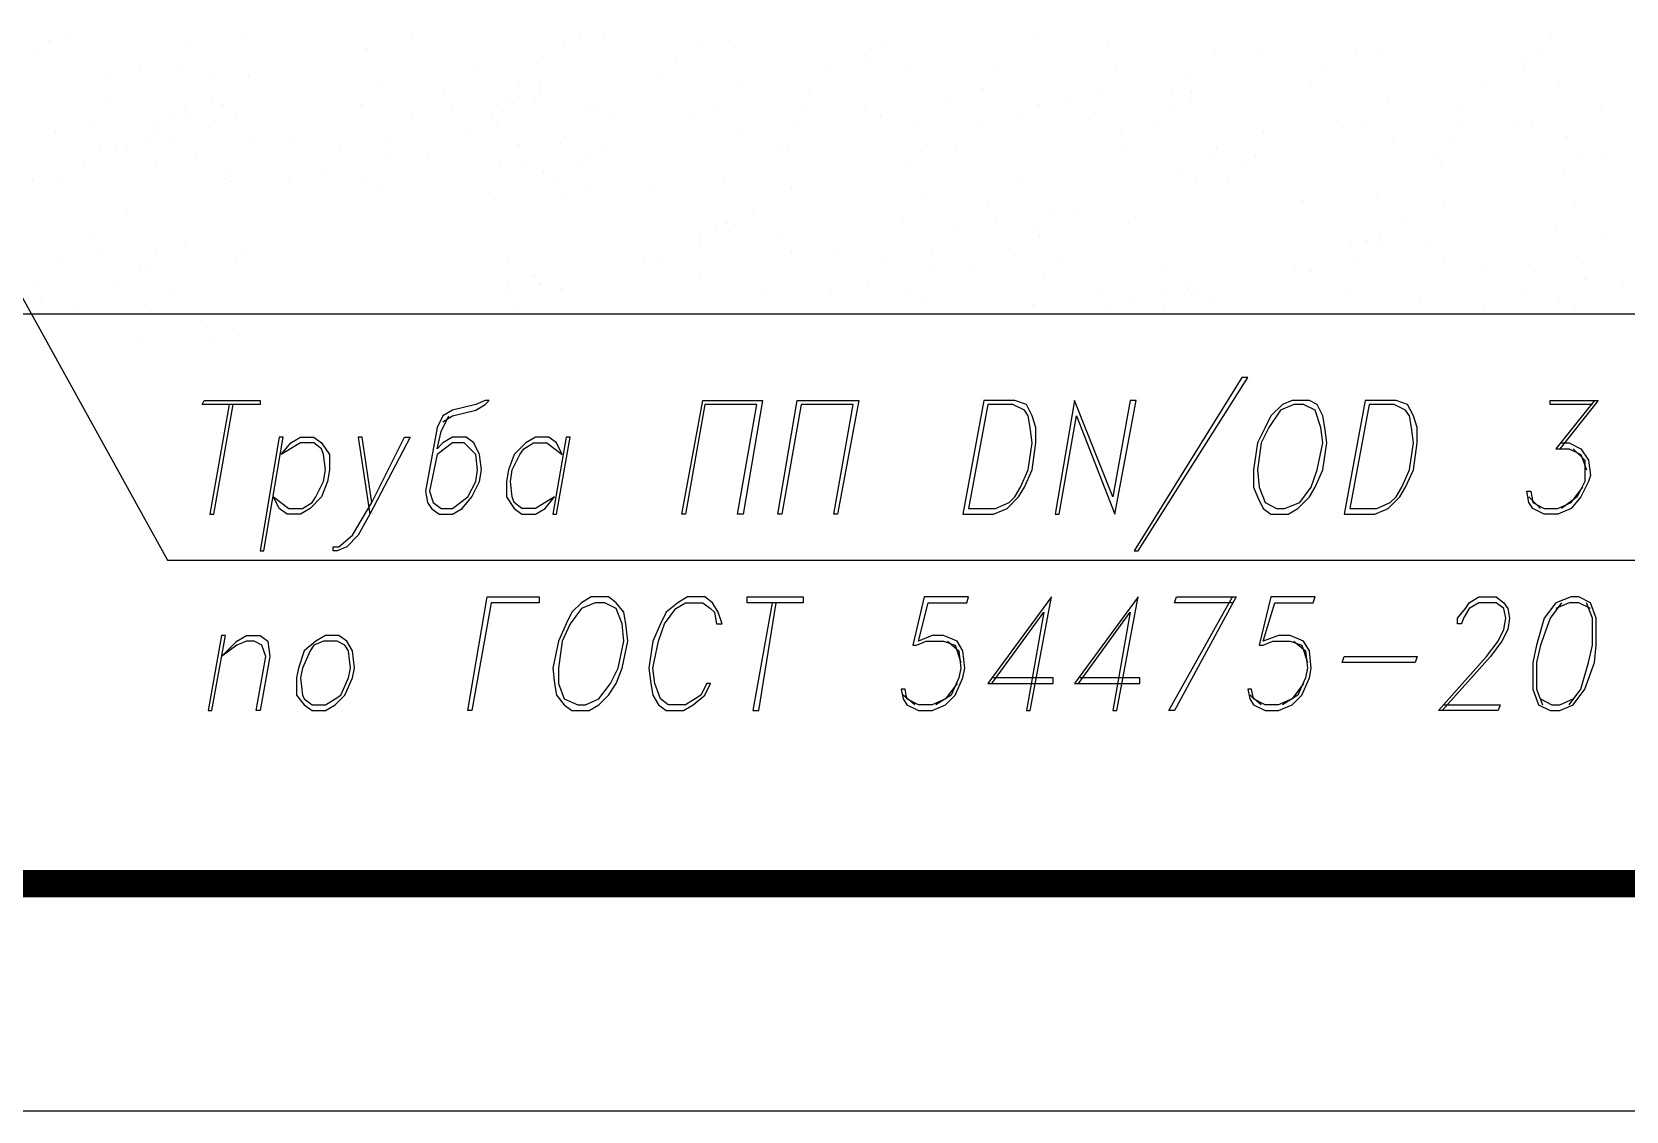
# Model space of a CAD drawing. Header units: millimetres. Extents: x 4241 to 6572, y 870 to 1291.
# Drawn here: x 5263.4 to 5298.45, y 870.65 to 894.39 of the extents above; entities that cross this region are included whole.
import ezdxf
from ezdxf.enums import TextEntityAlignment as Align

# ---------------------------------------------------------------- set-up
doc = ezdxf.new("R2010")
doc.units = ezdxf.units.MM
doc.layers.add('_Штамп_рамка', color=7, linetype='Continuous')
doc.layers.add('PDF _0', color=7, linetype='Continuous')
doc.styles.add('Romans_2.5', font='romans.shx', dxfattribs={"width": 0.75, "height": 2.5})

# ---------------------------------------------------------------- blocks, each defined once
blk = doc.blocks.new('*U779')
blk.add_lwpolyline([(0, 0), (0, 420), (1189, 420), (1189, 0), (0, 0)])
at = {"const_width": 0.6}
blk.add_lwpolyline([(20, 5), (20, 415), (1184, 415), (1184, 5), (20, 5)], dxfattribs=at)
at = {"style": 'Romans_2.5', "width": 0.75}
blk.add_attdef('ФОРМАТ', text='', height=2.5, dxfattribs=at).set_placement((1149, 2.5), align=Align.MIDDLE_LEFT)

msp = doc.modelspace()

# ---------------------------------------------------------------- linework, layer by layer
at = {"layer": 'PDF _0', "lineweight": 25}
for points in [[(5251.3134, 910.0291), (5266.3845, 882.7655), (5313.9265, 882.7655)], [(5092.8542, 888.1843), (5226.5475, 888.1843), (5227.5212, 886.1099), (5228.1986, 890.2587), (5229.1723, 888.1843), (5316.2973, 888.1843)], [(5229.1723, 888.1843), (5420.0599, 888.1843)], [(5267.7393, 886.1946), (5267.3159, 883.7815), (5267.4006, 883.7815), (5267.8239, 886.1946)], [(5272.4384, 885.8136), (5272.6501, 885.9406), (5273.1581, 886.0676), (5273.3698, 886.1946), (5273.4545, 886.2792), (5273.3698, 886.2792), (5273.1581, 886.1946), (5272.6501, 886.0676), (5272.4384, 885.9406), (5272.3114, 885.6866), (5272.0574, 884.2895), (5272.0997, 884.0355), (5272.1844, 883.9085), (5272.3537, 883.7815), (5272.6501, 883.7815), (5272.8618, 883.9085), (5273.0734, 884.1625), (5273.2428, 884.5012), (5273.2851, 884.7552), (5273.2428, 885.0939), (5273.1158, 885.3479), (5272.9464, 885.4749), (5272.6501, 885.4749), (5272.4384, 885.3479), (5272.3114, 885.2209), (5272.3961, 885.6019), (5272.5654, 885.9406)], [(5297.7123, 886.1946), (5296.7809, 886.1946), (5296.7809, 886.2792), (5297.8393, 886.2792), (5296.9926, 885.2209)], [(5297.7546, 886.2792), (5296.9079, 885.2209), (5297.2043, 885.2209), (5297.4583, 885.0939), (5297.5853, 884.7552)], [(5270.872, 884.0355), (5271.5917, 885.4749), (5271.7187, 885.4749), (5270.8297, 883.7815), (5270.5757, 883.3158), (5270.3217, 883.0618), (5270.11, 882.9771), (5270.0253, 882.9771), (5270.0253, 883.0618), (5270.1523, 883.0618), (5270.4487, 883.3158), (5270.872, 884.0355), (5270.6604, 885.4749), (5270.5757, 885.4749), (5270.8297, 883.7815)], [(5297.0349, 885.3479), (5297.2043, 885.3479), (5297.4583, 885.2209), (5297.6276, 884.9669), (5297.67, 884.6282), (5297.6276, 884.5012), (5297.4583, 884.1625), (5297.2466, 883.9085), (5296.9503, 883.7815), (5296.6539, 883.7815), (5296.3999, 883.9085), (5296.3152, 884.0355), (5296.2729, 884.2895), (5296.3576, 884.2895), (5296.3999, 884.0355), (5296.6539, 883.9085), (5296.9503, 883.9085), (5297.2466, 884.0355), (5297.5006, 884.3742)], [(5297.2889, 885.2209), (5297.543, 884.9669), (5297.543, 884.6282), (5297.543, 884.5012), (5297.3736, 884.1625), (5297.0349, 883.9085)], [(5296.5693, 883.9085), (5296.3152, 884.1625)], [(5283.7418, 880.056), (5283.4878, 879.7173), (5283.1915, 879.5903), (5282.8951, 879.5903), (5282.6411, 879.7173), (5282.5988, 879.929), (5282.5141, 879.929), (5282.5564, 879.7173), (5282.6411, 879.5903), (5282.8951, 879.4633), (5283.1915, 879.4633), (5283.4878, 879.5903), (5283.6995, 879.802), (5283.8688, 880.183), (5283.9111, 880.3947), (5283.8688, 880.7757), (5283.7418, 880.9874), (5283.4455, 881.1144), (5283.1915, 881.1144), (5282.8951, 880.9874), (5283.1068, 881.8341), (5283.9535, 881.8341), (5283.9958, 881.9611), (5283.0221, 881.9611), (5282.7681, 880.9027), (5282.8528, 880.9027), (5283.0645, 880.9874), (5283.4455, 880.9874), (5283.6995, 880.9027), (5283.8265, 880.5217)], [(5284.5038, 880.056), (5285.6469, 881.6224), (5285.2659, 879.4633), (5285.3505, 879.4633), (5285.8162, 881.9611), (5284.4192, 880.056), (5285.8586, 880.056), (5285.8586, 880.183), (5284.5462, 880.183)], [(5286.4089, 880.056), (5287.5519, 881.6224), (5287.1709, 879.4633), (5287.2556, 879.4633), (5287.7213, 881.9611), (5286.3242, 880.056), (5287.7636, 880.056), (5287.7636, 880.183), (5286.4512, 880.183)], [(5289.7957, 881.8341), (5288.5256, 881.8341), (5288.568, 881.9611), (5289.8804, 881.9611), (5288.5256, 879.4633), (5288.3986, 879.4633), (5289.7957, 881.9611)], [(5291.3621, 880.056), (5291.1081, 879.7173), (5290.8117, 879.5903), (5290.5154, 879.5903), (5290.2614, 879.7173), (5290.219, 879.929), (5290.1344, 879.929), (5290.1767, 879.7173), (5290.2614, 879.5903), (5290.5154, 879.4633), (5290.8117, 879.4633), (5291.1081, 879.5903), (5291.3197, 879.802), (5291.4891, 880.183), (5291.5314, 880.3947), (5291.4891, 880.7757), (5291.3621, 880.9874), (5291.0657, 881.1144), (5290.8117, 881.1144), (5290.473, 880.9874), (5290.7271, 881.8341), (5291.5737, 881.8341), (5291.6161, 881.9611), (5290.6424, 881.9611), (5290.3884, 880.9027), (5290.473, 880.9027), (5290.6847, 880.9874), (5291.0657, 880.9874), (5291.3197, 880.9027), (5291.4467, 880.5217)], [(5294.4525, 879.5903), (5295.6802, 879.5903), (5295.6379, 879.4633), (5294.3255, 879.4633), (5295.3839, 880.6487), (5295.6379, 880.9874), (5295.7649, 881.2414), (5295.8072, 881.4954), (5295.7649, 881.7071), (5295.5956, 881.8341), (5295.2145, 881.8341), (5295.0029, 881.7071), (5294.8759, 881.4954), (5294.8335, 881.3684), (5294.7489, 881.3684), (5294.7489, 881.4954), (5294.9182, 881.7071), (5295.0029, 881.8341), (5295.2145, 881.9611), (5295.5956, 881.9611), (5295.7649, 881.8341), (5295.8496, 881.7071), (5295.8919, 881.4954), (5295.8496, 881.2414), (5295.7226, 880.9874), (5295.4686, 880.6487), (5294.4102, 879.4633)], [(5279.6777, 881.8341), (5279.2543, 879.4633), (5279.3813, 879.4633), (5279.7623, 881.8341)], [(5297.0349, 881.8341), (5296.7809, 881.4954), (5296.5693, 880.9027), (5296.4846, 880.5217), (5296.4846, 879.929), (5296.6116, 879.5903)], [(5297.67, 881.7071), (5297.416, 881.8341), (5297.2043, 881.8341), (5296.9079, 881.7071)], [(5297.2043, 879.5903), (5297.4583, 879.929), (5297.6276, 880.5217), (5297.7123, 880.9027), (5297.7123, 881.4954), (5297.5853, 881.8341)], [(5283.5301, 880.9874), (5283.7841, 880.7757), (5283.8265, 880.3947), (5283.7841, 880.183), (5283.6148, 879.802), (5283.2761, 879.5903)], [(5291.1504, 880.9874), (5291.4044, 880.7757), (5291.4467, 880.3947), (5291.4044, 880.183), (5291.2351, 879.802), (5290.8964, 879.5903)], [(5282.8104, 879.5903), (5282.5564, 879.802)], [(5290.4307, 879.5903), (5290.1767, 879.802)], [(5296.5693, 879.7173), (5296.8233, 879.5903), (5296.9926, 879.5903), (5297.2889, 879.7173)]]:
    msp.add_lwpolyline(points, dxfattribs=at)
at = {"layer": 'PDF _0', "lineweight": 9}
for points in [[(5264.2255, 894.2382), (5264.2255, 894.2382)], [(5268.1203, 894.2805), (5268.1203, 894.2805)], [(5271.7611, 894.3652), (5271.7611, 894.3652)], [(5275.4442, 894.3229), (5275.4442, 894.3229)], [(5275.9945, 894.2382), (5275.9945, 894.2382)], [(5285.4352, 894.2805), (5285.4352, 894.2805)], [(5296.8233, 894.3229), (5296.8233, 894.3229)], [(5263.4634, 893.9418), (5263.4634, 893.9418)], [(5263.7598, 894.1958), (5263.7598, 894.1958)], [(5266.8079, 894.1958), (5266.8079, 894.1958)], [(5270.7874, 894.0265), (5270.7874, 894.0265)], [(5275.1055, 894.1535), (5275.1055, 894.1535)], [(5278.1536, 894.1112), (5278.1536, 894.1112)], [(5278.7463, 894.1958), (5278.7463, 894.1958)], [(5281.8367, 894.0265), (5281.8367, 894.0265)], [(5282.1754, 894.1535), (5282.1754, 894.1535)], [(5287.0439, 894.1535), (5287.0439, 894.1535)], [(5289.4147, 893.8995), (5289.4147, 893.8995)], [(5290.346, 893.9842), (5290.346, 893.9842)], [(5292.5051, 893.8572), (5292.5051, 893.8572)], [(5293.0978, 893.9418), (5293.0978, 893.9418)], [(5296.5269, 893.8995), (5296.5269, 893.8995)], [(5265.7919, 893.5185), (5265.7919, 893.5185)], [(5266.6809, 893.5608), (5266.6809, 893.5608)], [(5273.2004, 893.6455), (5273.2004, 893.6455)], [(5274.5128, 893.6878), (5274.5128, 893.6878)], [(5277.5609, 893.8148), (5277.5609, 893.8148)], [(5280.9477, 893.5185), (5280.9477, 893.5185)], [(5281.8367, 893.7725), (5281.8367, 893.7725)], [(5282.6411, 893.5185), (5282.6411, 893.5185)], [(5284.6308, 893.6455), (5284.6308, 893.6455)], [(5287.2556, 893.5608), (5287.2556, 893.5608)], [(5291.8701, 893.5608), (5291.8701, 893.5608)], [(5296.1882, 893.7725), (5296.1882, 893.7725)], [(5296.1882, 893.5185), (5296.1882, 893.5185)], [(5265.1145, 893.4338), (5265.1145, 893.4338)], [(5267.4006, 893.4338), (5267.4006, 893.4338)], [(5268.1626, 893.4338), (5268.1626, 893.4338)], [(5271.0837, 893.3068), (5271.0837, 893.3068)], [(5274.1318, 893.2645), (5274.1318, 893.2645)], [(5274.5552, 893.3068), (5274.5552, 893.3068)], [(5277.2223, 893.4338), (5277.2223, 893.4338)], [(5278.9156, 893.1798), (5278.9156, 893.1798)], [(5288.8643, 893.4338), (5288.8643, 893.4338)], [(5291.5314, 893.1798), (5291.5314, 893.1798)], [(5295.2992, 893.2645), (5295.2992, 893.2645)], [(5296.9926, 893.2645), (5296.9926, 893.2645)], [(5265.0298, 892.8835), (5265.0298, 892.8835)], [(5267.3582, 892.9258), (5267.3582, 892.9258)], [(5272.4808, 893.1375), (5272.4808, 893.1375)], [(5273.8355, 892.8835), (5273.8355, 892.8835)], [(5274.0895, 892.9681), (5274.0895, 892.9681)], [(5274.4705, 892.9258), (5274.4705, 892.9258)], [(5274.5552, 893.0951), (5274.5552, 893.0951)], [(5280.482, 893.0105), (5280.482, 893.0105)], [(5283.5301, 892.8835), (5283.5301, 892.8835)], [(5284.3345, 893.1375), (5284.3345, 893.1375)], [(5286.1549, 892.8411), (5286.1549, 892.8411)], [(5286.9169, 893.0528), (5286.9169, 893.0528)], [(5288.4833, 893.0105), (5288.4833, 893.0105)], [(5288.9067, 893.0528), (5288.9067, 893.0528)], [(5288.9067, 892.8411), (5288.9067, 892.8411)], [(5293.2248, 892.9258), (5293.2248, 892.9258)], [(5266.5115, 892.5448), (5266.5115, 892.5448)], [(5266.7656, 892.6718), (5266.7656, 892.6718)], [(5266.8079, 892.5025), (5266.8079, 892.5025)], [(5267.6123, 892.7988), (5267.6123, 892.7988)], [(5267.9086, 892.4601), (5267.9086, 892.4601)], [(5270.618, 892.7988), (5270.618, 892.7988)], [(5271.7611, 892.5871), (5271.7611, 892.5871)], [(5272.6501, 892.7988), (5272.6501, 892.7988)], [(5273.4968, 892.5025), (5273.4968, 892.5025)], [(5273.7508, 892.6295), (5273.7508, 892.6295)], [(5275.6135, 892.7141), (5275.6135, 892.7141)], [(5275.7405, 892.7565), (5275.7405, 892.7565)], [(5276.1215, 892.4601), (5276.1215, 892.4601)], [(5277.8573, 892.5448), (5277.8573, 892.5448)], [(5278.4076, 892.6718), (5278.4076, 892.6718)], [(5280.4397, 892.6718), (5280.4397, 892.6718)], [(5281.7097, 892.6718), (5281.7097, 892.6718)], [(5282.0484, 892.5448), (5282.0484, 892.5448)], [(5285.0965, 892.5448), (5285.0965, 892.5448)], [(5285.5622, 892.7988), (5285.5622, 892.7988)], [(5286.6629, 892.4601), (5286.6629, 892.4601)], [(5288.441, 892.7141), (5288.441, 892.7141)], [(5294.8335, 892.7565), (5294.8335, 892.7565)], [(5297.8816, 892.6718), (5297.8816, 892.6718)], [(5263.9291, 892.1638), (5263.9291, 892.1638)], [(5264.6912, 892.3755), (5264.6912, 892.3755)], [(5266.1729, 892.4178), (5266.1729, 892.4178)], [(5266.1729, 892.1638), (5266.1729, 892.1638)], [(5267.3159, 892.2908), (5267.3159, 892.2908)], [(5272.9464, 892.1214), (5272.9464, 892.1214)], [(5273.6238, 892.3331), (5273.6238, 892.3331)], [(5278.958, 892.2061), (5278.958, 892.2061)], [(5280.228, 892.2908), (5280.228, 892.2908)], [(5282.8104, 892.3331), (5282.8104, 892.3331)], [(5284.2075, 892.2908), (5284.2075, 892.2908)], [(5287.3403, 892.1214), (5287.3403, 892.1214)], [(5288.1023, 892.3755), (5288.1023, 892.3755)], [(5290.473, 892.2061), (5290.473, 892.2061)], [(5292.2088, 892.2908), (5292.2088, 892.2908)], [(5292.7168, 892.4178), (5292.7168, 892.4178)], [(5294.7489, 892.4178), (5294.7489, 892.4178)], [(5296.0612, 892.4178), (5296.0612, 892.4178)], [(5296.3999, 892.2908), (5296.3999, 892.2908)], [(5264.9028, 891.9098), (5264.9028, 891.9098)], [(5265.2415, 891.8674), (5265.2415, 891.8674)], [(5265.4955, 891.7828), (5265.4955, 891.7828)], [(5265.9189, 892.0368), (5265.9189, 892.0368)], [(5266.5115, 892.0791), (5266.5115, 892.0791)], [(5268.2049, 891.9944), (5268.2049, 891.9944)], [(5269.094, 891.9944), (5269.094, 891.9944)], [(5270.1947, 891.8674), (5270.1947, 891.8674)], [(5271.253, 891.9944), (5271.253, 891.9944)], [(5274.1318, 891.9098), (5274.1318, 891.9098)], [(5275.0208, 891.9521), (5275.0208, 891.9521)], [(5275.1055, 892.0791), (5275.1055, 892.0791)], [(5275.9522, 891.9098), (5275.9522, 891.9098)], [(5279.8893, 891.9098), (5279.8893, 891.9098)], [(5280.0163, 891.7828), (5280.0163, 891.7828)], [(5283.0645, 891.9098), (5283.0645, 891.9098)], [(5283.6995, 891.8674), (5283.6995, 891.8674)], [(5287.3826, 891.8674), (5287.3826, 891.8674)], [(5289.457, 891.8251), (5289.457, 891.8251)], [(5293.3095, 891.9521), (5293.3095, 891.9521)], [(5294.5795, 892.0368), (5294.5795, 892.0368)], [(5297.1619, 892.0791), (5297.1619, 892.0791)], [(5264.5641, 891.5288), (5264.5641, 891.5288)], [(5266.1305, 891.4441), (5266.1305, 891.4441)], [(5267.0196, 891.6981), (5267.0196, 891.6981)], [(5271.2954, 891.6558), (5271.2954, 891.6558)], [(5272.0997, 891.6134), (5272.0997, 891.6134)], [(5273.7085, 891.4441), (5273.7085, 891.4441)], [(5274.2588, 891.4864), (5274.2588, 891.4864)], [(5275.4019, 891.4441), (5275.4019, 891.4441)], [(5275.6559, 891.7404), (5275.6559, 891.7404)], [(5282.7258, 891.5288), (5282.7258, 891.5288)], [(5289.3723, 891.6981), (5289.3723, 891.6981)], [(5290.0074, 891.4864), (5290.0074, 891.4864)], [(5290.3037, 891.6558), (5290.3037, 891.6558)], [(5294.2408, 891.6981), (5294.2408, 891.6981)], [(5294.3678, 891.5288), (5294.3678, 891.5288)], [(5297.416, 891.6558), (5297.416, 891.6558)], [(5298.0086, 891.6134), (5298.0086, 891.6134)], [(5263.4211, 891.1477), (5263.4211, 891.1477)], [(5264.0561, 891.1054), (5264.0561, 891.1054)], [(5267.6546, 891.1477), (5267.6546, 891.1477)], [(5267.7393, 891.3594), (5267.7393, 891.3594)], [(5267.7393, 891.1054), (5267.7393, 891.1054)], [(5269.0516, 891.1054), (5269.0516, 891.1054)], [(5269.856, 891.3171), (5269.856, 891.3171)], [(5270.7027, 891.1477), (5270.7027, 891.1477)], [(5274.6398, 891.3171), (5274.6398, 891.3171)], [(5274.9362, 891.1477), (5274.9362, 891.1477)], [(5278.6193, 891.0631), (5278.6193, 891.0631)], [(5285.0965, 891.1477), (5285.0965, 891.1477)], [(5288.6103, 891.2324), (5288.6103, 891.2324)], [(5288.9913, 891.0631), (5288.9913, 891.0631)], [(5289.711, 891.1901), (5289.711, 891.1901)], [(5297.0773, 891.2747), (5297.0773, 891.2747)], [(5271.0837, 891.0207), (5271.0837, 891.0207)], [(5273.4545, 890.8514), (5273.4545, 890.8514)], [(5275.0632, 890.8514), (5275.0632, 890.8514)], [(5275.6559, 890.9784), (5275.6559, 890.9784)], [(5277.0106, 890.9361), (5277.0106, 890.9361)], [(5280.101, 890.9361), (5280.101, 890.9361)], [(5282.9798, 890.8091), (5282.9798, 890.8091)], [(5292.9708, 890.8091), (5292.9708, 890.8091)], [(5265.4955, 890.3857), (5265.4955, 890.3857)], [(5279.2543, 890.4704), (5279.2543, 890.4704)], [(5284.4192, 890.6821), (5284.4192, 890.6821)], [(5285.7739, 890.3857), (5285.7739, 890.3857)], [(5286.4089, 890.4281), (5286.4089, 890.4281)], [(5291.3621, 890.6821), (5291.3621, 890.6821)], [(5294.4525, 890.6821), (5294.4525, 890.6821)], [(5297.3313, 890.5551), (5297.3313, 890.5551)], [(5278.45, 890.047), (5278.45, 890.047)], [(5278.704, 890.174), (5278.704, 890.174)], [(5278.7463, 890.0047), (5278.7463, 890.0047)], [(5282.5564, 890.301), (5282.5564, 890.301)], [(5283.6571, 890.0894), (5283.6571, 890.0894)], [(5284.5885, 890.301), (5284.5885, 890.301)], [(5285.4352, 890.0047), (5285.4352, 890.0047)], [(5287.5096, 890.2164), (5287.5096, 890.2164)], [(5287.6366, 890.301), (5287.6366, 890.301)], [(5293.6058, 890.2164), (5293.6058, 890.2164)], [(5296.9079, 890.047), (5296.9079, 890.047)], [(5264.7758, 889.92), (5264.7758, 889.92)], [(5266.7656, 889.666), (5266.7656, 889.666)], [(5278.0689, 889.92), (5278.0689, 889.92)], [(5278.1113, 889.666), (5278.1113, 889.666)], [(5279.8047, 889.9624), (5279.8047, 889.9624)], [(5285.5622, 889.8777), (5285.5622, 889.8777)], [(5292.4204, 889.666), (5292.4204, 889.666)], [(5292.7591, 889.793), (5292.7591, 889.793)], [(5293.0555, 889.92), (5293.0555, 889.92)], [(5293.0978, 889.7507), (5293.0978, 889.7507)], [(5294.1562, 889.7084), (5294.1562, 889.7084)], [(5298.0086, 889.8354), (5298.0086, 889.8354)], [(5264.0561, 889.3273), (5264.0561, 889.3273)], [(5264.9452, 889.539), (5264.9452, 889.539)], [(5266.1305, 889.6237), (5266.1305, 889.6237)], [(5267.9086, 889.4543), (5267.9086, 889.4543)], [(5268.0356, 889.539), (5268.0356, 889.539)], [(5273.8778, 889.4543), (5273.8778, 889.4543)], [(5276.8412, 889.412), (5276.8412, 889.412)], [(5277.1799, 889.3697), (5277.1799, 889.3697)], [(5280.101, 889.539), (5280.101, 889.539)], [(5281.0324, 889.4967), (5281.0324, 889.4967)], [(5282.0908, 889.3697), (5282.0908, 889.3697)], [(5283.1915, 889.4967), (5283.1915, 889.4967)], [(5284.8849, 889.6237), (5284.8849, 889.6237)], [(5286.0702, 889.412), (5286.0702, 889.412)], [(5292.4628, 889.412), (5292.4628, 889.412)], [(5265.7919, 889.2427), (5265.7919, 889.2427)], [(5265.9189, 889.1157), (5265.9189, 889.1157)], [(5274.4282, 889.031), (5274.4282, 889.031)], [(5274.4705, 888.9887), (5274.4705, 888.9887)], [(5278.0689, 888.9887), (5278.0689, 888.9887)], [(5283.1915, 889.2003), (5283.1915, 889.2003)], [(5284.0382, 889.158), (5284.0382, 889.158)], [(5288.2293, 889.2003), (5288.2293, 889.2003)], [(5291.1927, 889.158), (5291.1927, 889.158)], [(5291.5314, 889.1157), (5291.5314, 889.1157)], [(5294.4525, 889.285), (5294.4525, 889.285)], [(5295.3839, 889.2427), (5295.3839, 889.2427)], [(5296.4423, 889.1157), (5296.4423, 889.1157)], [(5297.5006, 889.285), (5297.5006, 889.285)], [(5263.5481, 888.777), (5263.5481, 888.777)], [(5265.2415, 888.8617), (5265.2415, 888.8617)], [(5266.4269, 888.6923), (5266.4269, 888.6923)], [(5273.8778, 888.904), (5273.8778, 888.904)], [(5273.9201, 888.6077), (5273.9201, 888.6077)], [(5274.5552, 888.8617), (5274.5552, 888.8617)], [(5274.5975, 888.8617), (5274.5975, 888.8617)], [(5275.0208, 888.7347), (5275.0208, 888.7347)], [(5279.5507, 888.6923), (5279.5507, 888.6923)], [(5280.99, 888.6077), (5280.99, 888.6077)], [(5281.7944, 888.8193), (5281.7944, 888.8193)], [(5282.6411, 888.6923), (5282.6411, 888.6923)], [(5285.6469, 888.9463), (5285.6469, 888.9463)], [(5286.8746, 888.65), (5286.8746, 888.65)], [(5288.2293, 888.65), (5288.2293, 888.65)], [(5288.7797, 888.777), (5288.7797, 888.777)], [(5288.822, 888.7347), (5288.822, 888.7347)], [(5288.8643, 888.6077), (5288.8643, 888.6077)], [(5288.949, 888.6077), (5288.949, 888.6077)], [(5292.3781, 888.7347), (5292.3781, 888.7347)], [(5296.1459, 888.6077), (5296.1459, 888.6077)], [(5297.543, 888.9463), (5297.543, 888.9463)], [(5298.3897, 888.904), (5298.3897, 888.904)], [(5263.5904, 888.4383), (5263.5904, 888.4383)], [(5264.3948, 888.396), (5264.3948, 888.396)], [(5274.0048, 888.396), (5274.0048, 888.396)], [(5282.9798, 888.523), (5282.9798, 888.523)], [(5285.3929, 888.396), (5285.3929, 888.396)], [(5287.0016, 888.3536), (5287.0016, 888.3536)], [(5287.5519, 888.4806), (5287.5519, 888.4806)], [(5288.2716, 888.3536), (5288.2716, 888.3536)], [(5289.33, 888.4806), (5289.33, 888.4806)], [(5293.9022, 888.4383), (5293.9022, 888.4383)], [(5295.3415, 888.3536), (5295.3415, 888.3536)], [(5296.9926, 888.4383), (5296.9926, 888.4383)], [(5297.3313, 888.269), (5297.3313, 888.269)], [(5266.0035, 888.2266), (5266.0035, 888.2266)], [(5288.3563, 888.142), (5288.3563, 888.142)], [(5265.7495, 887.634), (5265.7495, 887.634)], [(5267.2312, 887.888), (5267.2312, 887.888)], [(5267.3582, 887.5916), (5267.3582, 887.5916)], [(5267.9509, 887.7186), (5267.9509, 887.7186)]]:
    msp.add_lwpolyline(points, dxfattribs=at)
at = {"layer": 'PDF _0', "lineweight": 25}
for points in [[(5287.7213, 882.9771), (5290.1344, 886.7873), (5290.0074, 886.7873), (5287.6366, 882.9771)], [(5268.4166, 886.1946), (5267.1466, 886.1946), (5267.1889, 886.2792), (5268.4166, 886.2792)], [(5277.7726, 883.7815), (5277.6879, 883.7815), (5278.1536, 886.2792), (5279.466, 886.2792), (5279.0426, 883.7815), (5278.9156, 883.7815), (5279.339, 886.1946), (5278.196, 886.1946)], [(5279.8893, 883.7815), (5279.8047, 883.7815), (5280.228, 886.2792), (5281.5827, 886.2792), (5281.1171, 883.7815), (5281.0324, 883.7815), (5281.4557, 886.1946), (5280.3127, 886.1946)], [(5283.8688, 883.7815), (5284.5462, 883.7815), (5284.8425, 883.9085), (5285.0965, 884.1625), (5285.2235, 884.3742), (5285.3929, 884.7552), (5285.4775, 885.3479), (5285.4775, 885.6866), (5285.3929, 885.9406), (5285.2659, 886.1946), (5285.0119, 886.2792), (5284.3345, 886.2792)], [(5283.9958, 883.9085), (5284.5885, 883.9085), (5284.8849, 884.0355), (5285.0119, 884.1625), (5285.1389, 884.3742), (5285.3082, 884.7552), (5285.3929, 885.3479), (5285.3505, 885.6866), (5285.3082, 885.9406), (5285.2235, 886.0676), (5284.9695, 886.1946), (5284.4192, 886.1946)], [(5287.2133, 883.7815), (5287.6789, 886.2792), (5287.5519, 886.2792), (5287.1709, 884.1625), (5286.3242, 886.2792), (5285.9009, 883.7815), (5285.9856, 883.7815), (5286.3666, 885.9406)], [(5291.1081, 886.2792), (5290.8964, 886.1946), (5290.6424, 885.9406), (5290.5154, 885.6866), (5290.346, 885.3479), (5290.2614, 884.7552), (5290.2614, 884.3742), (5290.346, 884.1625), (5290.473, 883.9085), (5290.6424, 883.7815), (5291.0234, 883.7815), (5291.2351, 883.9085), (5291.4891, 884.1625), (5291.6161, 884.3742), (5291.7854, 884.7552), (5291.8701, 885.3479), (5291.8278, 885.6866), (5291.7854, 885.9406), (5291.6584, 886.1946), (5291.4891, 886.2792)], [(5291.1504, 886.1946), (5290.8541, 886.0676), (5290.6, 885.6866), (5290.4307, 885.3479), (5290.346, 884.7552), (5290.3884, 884.3742), (5290.5154, 884.0355), (5290.7694, 883.9085), (5290.9387, 883.9085), (5291.2774, 884.0355), (5291.5314, 884.3742), (5291.6584, 884.7552), (5291.7854, 885.3479), (5291.7431, 885.6866), (5291.6161, 886.0676), (5291.3621, 886.1946)], [(5292.2511, 883.7815), (5292.9285, 883.7815), (5293.2248, 883.9085), (5293.4788, 884.1625), (5293.6058, 884.3742), (5293.7752, 884.7552), (5293.8598, 885.3479), (5293.8598, 885.6866), (5293.7752, 885.9406), (5293.6482, 886.1946), (5293.3941, 886.2792), (5292.7168, 886.2792)], [(5292.3781, 883.9085), (5292.9708, 883.9085), (5293.2671, 884.0355), (5293.3941, 884.1625), (5293.5211, 884.3742), (5293.6905, 884.7552), (5293.7752, 885.3479), (5293.7328, 885.6866), (5293.6905, 885.9406), (5293.6058, 886.0676), (5293.3518, 886.1946), (5292.8015, 886.1946)], [(5268.5013, 882.9771), (5268.9246, 885.4749), (5268.84, 885.4749), (5268.4166, 882.9771)], [(5268.713, 884.1625), (5269.0516, 883.9085), (5269.348, 883.9085), (5269.5597, 884.0355), (5269.6443, 884.1625), (5269.8137, 884.5012), (5269.856, 884.7552), (5269.8137, 885.0939), (5269.7713, 885.2209), (5269.602, 885.3479), (5269.3056, 885.3479), (5268.8823, 885.0939), (5269.094, 885.3479), (5269.3056, 885.4749), (5269.602, 885.4749), (5269.7713, 885.3479), (5269.9407, 885.0939), (5269.9407, 884.7552), (5269.8983, 884.5012), (5269.7713, 884.1625), (5269.5173, 883.9085), (5269.3056, 883.7815), (5269.0093, 883.7815), (5268.84, 883.9085)], [(5274.8938, 884.1625), (5274.4705, 883.9085), (5274.1741, 883.9085), (5274.0048, 884.0355), (5273.9625, 884.1625), (5273.9201, 884.5012), (5273.9625, 884.7552), (5274.1318, 885.0939), (5274.2165, 885.2209), (5274.4282, 885.3479), (5274.7245, 885.3479), (5275.0632, 885.0939), (5274.9362, 885.3479), (5274.7668, 885.4749), (5274.4705, 885.4749), (5274.2588, 885.3479), (5274.0048, 885.0939), (5273.8778, 884.7552), (5273.8355, 884.5012), (5273.8355, 884.1625), (5274.0048, 883.9085), (5274.1741, 883.7815), (5274.4705, 883.7815), (5274.6822, 883.9085)], [(5274.9362, 883.7815), (5275.2325, 885.4749), (5275.1478, 885.4749), (5274.8515, 883.7815)], [(5272.3114, 885.0939), (5272.1421, 884.2895), (5272.2267, 884.0355), (5272.3961, 883.9085), (5272.6501, 883.9085), (5272.9888, 884.1625), (5273.1581, 884.5012), (5273.2004, 884.7552), (5273.1581, 885.0939), (5272.9041, 885.3479), (5272.6501, 885.3479)], [(5273.4968, 881.8341), (5273.0734, 879.4633), (5272.9888, 879.4633), (5273.4121, 881.9611), (5274.5552, 881.9611), (5274.5552, 881.8341)], [(5275.6982, 881.9611), (5275.4865, 881.8341), (5275.2749, 881.6224), (5275.1478, 881.3684), (5274.9785, 880.9874), (5274.8515, 880.3947), (5274.8938, 880.056), (5274.9362, 879.802), (5275.1055, 879.5903), (5275.2749, 879.4633), (5275.6559, 879.4633), (5275.8675, 879.5903), (5276.0792, 879.802), (5276.2486, 880.056), (5276.3756, 880.3947), (5276.5026, 880.9874), (5276.4602, 881.3684), (5276.4179, 881.6224), (5276.2486, 881.8341), (5276.0792, 881.9611)], [(5278.323, 880.056), (5278.2383, 880.056), (5278.1113, 879.802), (5277.9843, 879.7173), (5277.7726, 879.5903), (5277.3916, 879.5903), (5277.2223, 879.7173), (5277.0952, 880.056), (5277.0529, 880.3947), (5277.1799, 880.9874), (5277.3069, 881.3684), (5277.5609, 881.7071), (5277.7726, 881.8341), (5278.1536, 881.8341), (5278.323, 881.7071), (5278.4076, 881.6224), (5278.45, 881.3684), (5278.577, 881.3684), (5278.4923, 881.6224), (5278.3653, 881.8341), (5278.196, 881.9611), (5277.8149, 881.9611), (5277.6033, 881.8341), (5277.3493, 881.6224), (5277.2223, 881.3684), (5277.0529, 880.9874), (5276.9682, 880.3947), (5277.0106, 880.056), (5277.0529, 879.802), (5277.1799, 879.5903), (5277.3493, 879.4633), (5277.7303, 879.4633), (5277.9419, 879.5903), (5278.196, 879.802)], [(5280.355, 881.8341), (5279.1273, 881.8341), (5279.1273, 881.9611), (5280.355, 881.9611)], [(5297.2466, 881.9611), (5296.9079, 881.8341), (5296.6539, 881.4954), (5296.4846, 880.9027), (5296.3999, 880.5217), (5296.3999, 879.929), (5296.5269, 879.5903), (5296.7809, 879.4633), (5296.9926, 879.4633), (5297.2889, 879.5903), (5297.543, 879.929), (5297.7546, 880.5217), (5297.797, 880.9027), (5297.797, 881.4954), (5297.67, 881.8341), (5297.416, 881.9611)], [(5275.7829, 881.8341), (5275.4865, 881.7071), (5275.2325, 881.3684), (5275.0632, 880.9874), (5274.9785, 880.3947), (5274.9785, 880.056), (5275.1055, 879.7173), (5275.4019, 879.5903), (5275.5712, 879.5903), (5275.8675, 879.7173), (5276.1215, 880.056), (5276.2909, 880.3947), (5276.4179, 880.9874), (5276.3756, 881.3684), (5276.2486, 881.7071), (5275.9945, 881.8341)], [(5267.3582, 879.4633), (5267.6546, 881.1144), (5267.5699, 881.1144), (5267.2736, 879.4633)], [(5268.4166, 879.4633), (5268.3319, 879.4633), (5268.5436, 880.6487), (5268.4589, 880.9027), (5268.2896, 880.9874), (5268.1203, 880.9874), (5267.9086, 880.9027), (5267.5699, 880.6487), (5267.9086, 880.9874), (5268.1203, 881.1144), (5268.4166, 881.1144), (5268.586, 880.9874), (5268.6283, 880.6487)], [(5269.856, 881.1144), (5269.6443, 880.9874), (5269.3903, 880.7757), (5269.2633, 880.3947), (5269.221, 880.183), (5269.221, 879.802), (5269.3903, 879.5903), (5269.5597, 879.4633), (5269.856, 879.4633), (5270.0677, 879.5903), (5270.2793, 879.802), (5270.4487, 880.183), (5270.491, 880.3947), (5270.4487, 880.7757), (5270.3217, 880.9874), (5270.1523, 881.1144)], [(5269.8137, 880.9874), (5269.602, 880.9027), (5269.5173, 880.7757), (5269.348, 880.3947), (5269.3056, 880.183), (5269.348, 879.802), (5269.3903, 879.7173), (5269.5597, 879.5903), (5269.856, 879.5903), (5270.0677, 879.7173), (5270.1947, 879.802), (5270.364, 880.183), (5270.4063, 880.3947), (5270.364, 880.7757), (5270.2793, 880.9027), (5270.11, 880.9874)], [(5293.8175, 880.5217), (5292.2088, 880.5217), (5292.2511, 880.6487), (5293.8598, 880.6487)]]:
    msp.add_lwpolyline(points, close=True, dxfattribs=at)

# ---------------------------------------------------------------- block references
at = {"layer": '_Штамп_рамка'}
msp.add_blockref('*U779', (4819.0524, 870.6532), dxfattribs=at)

doc.saveas('drawing.dxf')
